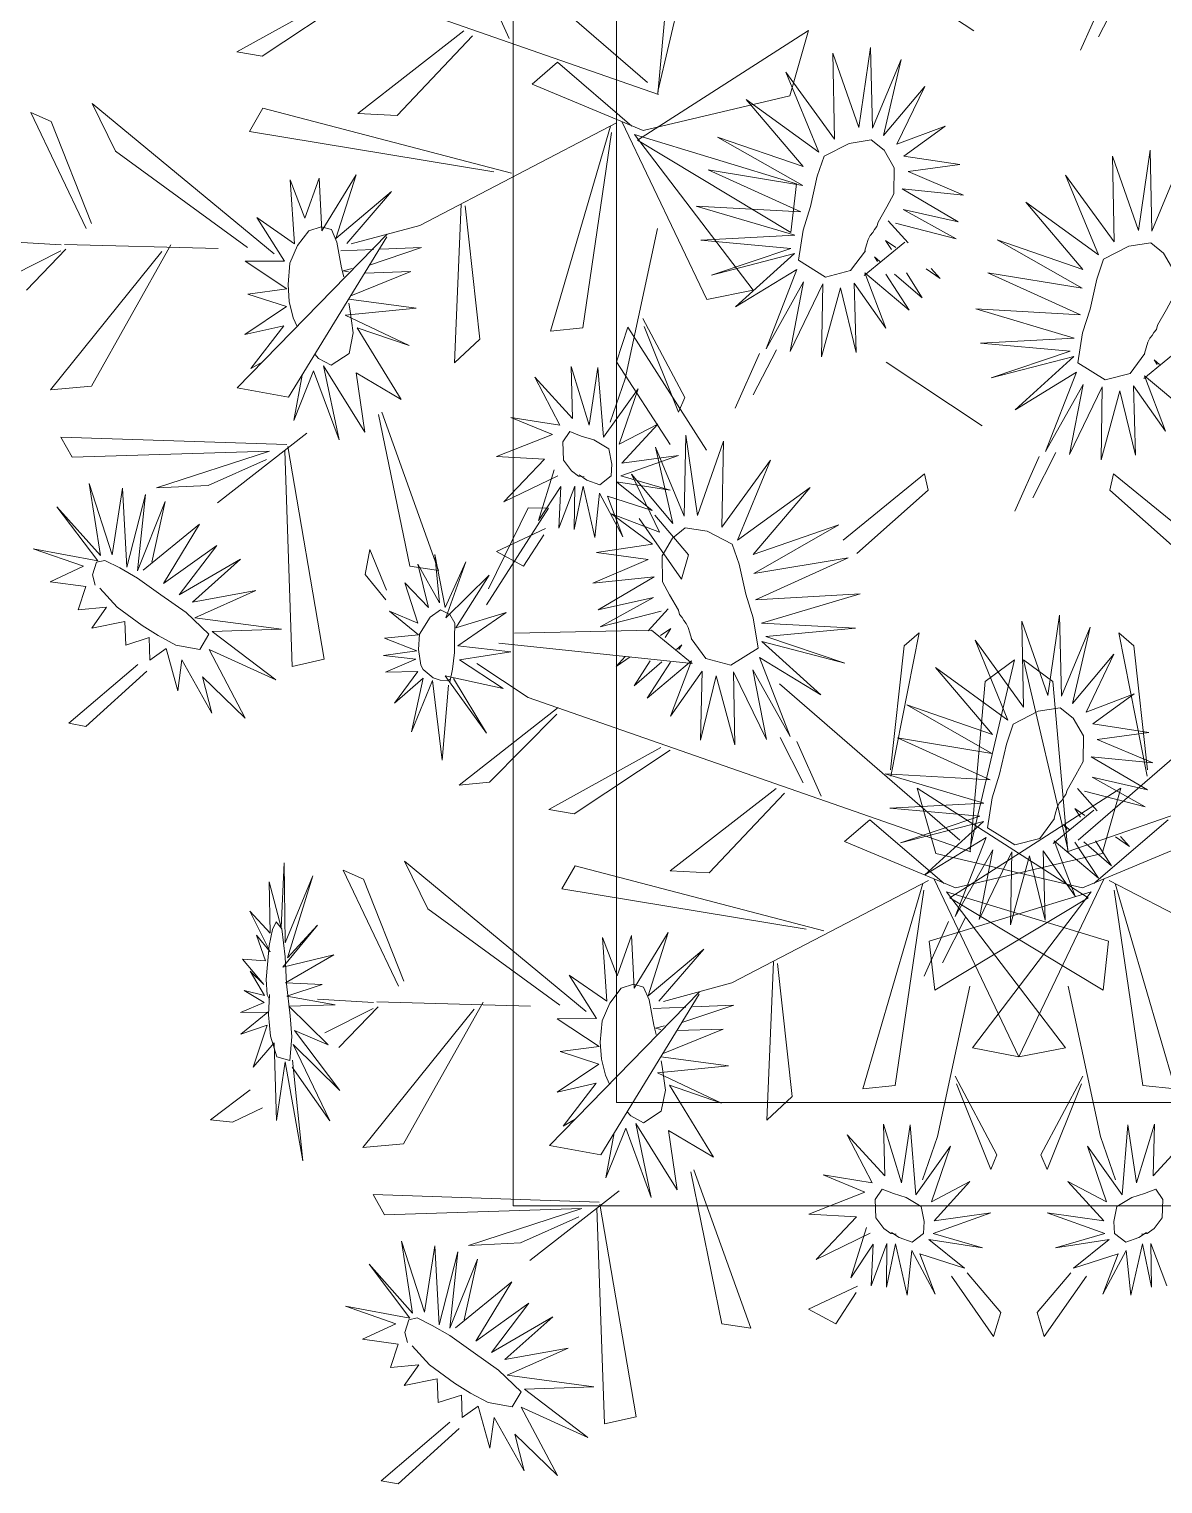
# Model space of a CAD drawing. Header units: inches. Extents: x -422522 to 22891, y -2973 to 414515.
# Drawn here: x 19904.85 to 19935.24, y 4425.48 to 4464.46 of the extents above; entities that cross this region are included whole.
import ezdxf

# ---------------------------------------------------------------- set-up
doc = ezdxf.new("R2010")
doc.units = ezdxf.units.IN
doc.header["$MEASUREMENT"] = 0
doc.layers.add('ARREDAMENTO', color=8, linetype='Continuous', lineweight=13)

msp = doc.modelspace()

# ---------------------------------------------------------------- linework, layer by layer
at = {"layer": 'ARREDAMENTO', "linetype": 'Continuous'}
for p, q in [((19922.89249, 4467.85235), (19921.69828, 4462.78174)), ((19921.7028, 4462.72346), (19922.10709, 4467.27549)), ((19916.59212, 4467.21117), (19921.4246, 4463.02432)), ((19909.85562, 4466.84102), (19921.71867, 4462.70711)), ((19930.1718, 4464.41242), (19927.60251, 4466.11859)), ((19913.41835, 4465.50496), (19910.41559, 4463.84722)), ((19911.09467, 4463.72993), (19913.66396, 4465.4361)), ((19917.71396, 4464.20232), (19917.06161, 4465.66451)), ((19933.02676, 4463.89237), (19933.67911, 4465.35456)), ((19933.51306, 4464.24746), (19934.13149, 4465.46016)), ((19916.50374, 4464.4075), (19913.66024, 4462.19916)), ((19914.71296, 4462.14602), (19916.73223, 4464.27864)), ((19921.15851, 4461.47919), (19925.73667, 4464.42013)), ((19925.73667, 4464.42013), (19925.23891, 4462.66943)), ((19910.41559, 4463.84722), (19911.09467, 4463.72993)), ((19926.38961, 4463.8116), (19927.08691, 4461.81669)), ((19926.43677, 4461.50947), (19926.38961, 4463.8116)), ((19927.08691, 4461.81669), (19927.39935, 4463.9678)), ((19927.39935, 4463.9678), (19927.44974, 4461.80032)), ((19918.33276, 4462.98385), (19919.01551, 4463.57036)), ((19919.01551, 4463.57036), (19921.00515, 4461.86019)), ((19927.44974, 4461.80032), (19928.2192, 4463.6462)), ((19928.2192, 4463.6462), (19927.74744, 4461.60132)), ((19921.31283, 4461.74332), (19918.33276, 4462.98385)), ((19925.13371, 4463.29925), (19926.43677, 4461.50947)), ((19926.01651, 4461.16095), (19925.13371, 4463.29925)), ((19925.23891, 4462.66943), (19921.31283, 4461.74332)), ((19924.07236, 4462.5724), (19926.01651, 4461.16095)), ((19925.60031, 4460.77103), (19924.07236, 4462.5724)), ((19927.74744, 4461.60132), (19928.85482, 4462.9226)), ((19928.85482, 4462.9226), (19928.10846, 4461.37394)), ((19904.89783, 4462.22308), (19905.44842, 4461.9785)), ((19906.38432, 4459.11351), (19904.89783, 4462.22308)), ((19906.54153, 4462.45894), (19911.41726, 4458.43199)), ((19907.16696, 4461.18158), (19906.54153, 4462.45894)), ((19910.76292, 4461.71644), (19911.11541, 4462.33605)), ((19911.11541, 4462.33605), (19917.78254, 4460.59584)), ((19913.66024, 4462.19916), (19914.71296, 4462.14602)), ((19905.44842, 4461.9785), (19906.52683, 4459.24773)), ((19915.32043, 4459.19696), (19920.59077, 4461.94528)), ((19920.43735, 4461.85716), (19918.82469, 4456.36123)), ((19920.74092, 4461.98039), (19923.01138, 4457.21376)), ((19928.10846, 4461.37394), (19929.39871, 4461.8602)), ((19929.39871, 4461.8602), (19928.29487, 4461.05458)), ((19917.30615, 4460.6351), (19910.76292, 4461.71644)), ((19919.69152, 4456.45195), (19920.45821, 4461.68287)), ((19921.07349, 4461.63685), (19925.41432, 4460.31417)), ((19924.25959, 4457.45709), (19921.07349, 4461.63685)), ((19925.26812, 4459.00703), (19921.15851, 4461.47919)), ((19923.30242, 4461.56502), (19925.60031, 4460.77103)), ((19925.58312, 4460.2682), (19923.30242, 4461.56502)), ((19910.70864, 4458.60253), (19907.16696, 4461.18158)), ((19928.29487, 4461.05458), (19929.79194, 4460.82698)), ((19933.88088, 4461.05485), (19934.57817, 4459.05995)), ((19933.92803, 4458.75273), (19933.88088, 4461.05485)), ((19934.57817, 4459.05995), (19934.89062, 4461.21106)), ((19934.89062, 4461.21106), (19934.941, 4459.04357)), ((19925.53516, 4459.5565), (19923.05181, 4460.68144)), ((19923.05181, 4460.68144), (19925.58312, 4460.2682)), ((19929.79194, 4460.82698), (19928.40842, 4460.64118)), ((19928.40842, 4460.64118), (19929.89599, 4460.00985)), ((19934.941, 4459.04357), (19935.71046, 4460.88945)), ((19911.84895, 4460.4146), (19912.2405, 4459.39182)), ((19911.96522, 4458.70738), (19911.84895, 4460.4146)), ((19912.2405, 4459.39182), (19912.63075, 4460.46662)), ((19912.63075, 4460.46662), (19912.69726, 4459.05452)), ((19912.69726, 4459.05452), (19913.61461, 4460.55157)), ((19913.61461, 4460.55157), (19913.07379, 4458.84968)), ((19925.41432, 4460.31417), (19925.26812, 4459.00703)), ((19932.62498, 4460.54251), (19933.92803, 4458.75273)), ((19933.50778, 4458.40421), (19932.62498, 4460.54251)), ((19913.07379, 4458.84968), (19914.56465, 4460.10087)), ((19914.56465, 4460.10087), (19913.36472, 4458.70759)), ((19928.24833, 4460.17283), (19929.75306, 4459.29386)), ((19929.89599, 4460.00985), (19928.24833, 4460.17283)), ((19916.43427, 4459.76417), (19916.25404, 4455.5168)), ((19916.93317, 4456.14998), (19916.53972, 4459.71956)), ((19922.72928, 4459.71557), (19925.53516, 4459.5565)), ((19925.37057, 4458.93603), (19922.72928, 4459.71557)), ((19928.27141, 4459.62567), (19929.69562, 4458.83513)), ((19929.75306, 4459.29386), (19928.27141, 4459.62567)), ((19931.56363, 4459.81566), (19933.50778, 4458.40421)), ((19933.09157, 4458.01428), (19931.56363, 4459.81566)), ((19910.95802, 4459.40936), (19911.96522, 4458.70738)), ((19911.69467, 4458.23999), (19910.95802, 4459.40936)), ((19912.04444, 4458.65715), (19912.35281, 4459.05381)), ((19912.35281, 4459.05381), (19912.68353, 4459.16185)), ((19912.68353, 4459.16185), (19912.95312, 4459.08739)), ((19912.95312, 4459.08739), (19913.09784, 4458.74758)), ((19915.32043, 4459.19696), (19913.48718, 4458.70294)), ((19920.82429, 4455.08566), (19921.69178, 4459.11072)), ((19928.40963, 4458.72927), (19927.87642, 4459.32213)), ((19929.69562, 4458.83513), (19928.06781, 4459.25454)), ((19905.71199, 4458.67443), (19904.21223, 4458.76327)), ((19905.80566, 4458.68754), (19909.92127, 4458.57875)), ((19906.52301, 4454.88508), (19908.6536, 4458.67978)), ((19910.43066, 4454.84064), (19914.4524, 4458.95904)), ((19914.44311, 4458.89223), (19911.80676, 4454.59357)), ((19913.09784, 4458.74758), (19913.22623, 4458.06405)), ((19922.85465, 4458.79701), (19925.37057, 4458.93603)), ((19925.26285, 4458.58088), (19922.85465, 4458.79701)), ((19928.31985, 4458.74833), (19927.23097, 4457.85364)), ((19927.95952, 4458.55413), (19927.80634, 4458.79401)), ((19928.07776, 4458.6046), (19927.80634, 4458.79401)), ((19930.79369, 4458.80828), (19933.09157, 4458.01428)), ((19933.07438, 4457.51146), (19930.79369, 4458.80828)), ((19905.70247, 4458.51537), (19904.41308, 4457.86417)), ((19904.78632, 4457.4651), (19905.83729, 4458.56099)), ((19908.41292, 4458.49698), (19905.43088, 4454.78866)), ((19911.84445, 4458.18225), (19912.04444, 4458.65715)), ((19914.08058, 4458.5496), (19913.20755, 4458.51341)), ((19913.97805, 4458.13399), (19915.36985, 4458.60308)), ((19914.27123, 4458.55753), (19915.36985, 4458.60308)), ((19923.13933, 4457.86618), (19925.26285, 4458.58088)), ((19925.36154, 4458.44426), (19923.13933, 4457.86618)), ((19923.78672, 4457.01263), (19925.36154, 4458.44426)), ((19927.59166, 4458.22872), (19927.51003, 4458.35381)), ((19927.65332, 4458.23083), (19927.51003, 4458.35381)), ((19910.63992, 4458.23616), (19911.69467, 4458.23999)), ((19911.75782, 4457.4951), (19910.63992, 4458.23616)), ((19911.7919, 4457.61042), (19911.84445, 4458.18225)), ((19913.28726, 4457.81905), (19913.22623, 4458.06405)), ((19913.51441, 4458.04366), (19913.27122, 4457.98117)), ((19913.27122, 4457.98117), (19913.4106, 4457.95343)), ((19913.47327, 4457.31089), (19915.08052, 4457.96094)), ((19913.84599, 4457.91869), (19915.08052, 4457.96094)), ((19925.43031, 4458.01672), (19923.78672, 4457.01263)), ((19924.60292, 4455.8939), (19925.43031, 4458.01672)), ((19927.25082, 4457.92243), (19927.81324, 4456.44231)), ((19928.44074, 4456.92718), (19927.25082, 4457.92243)), ((19927.81216, 4457.8907), (19928.44074, 4456.92718)), ((19928.04506, 4457.89465), (19928.78683, 4457.25799)), ((19928.36186, 4457.92375), (19928.78683, 4457.25799)), ((19928.89621, 4458.0332), (19929.27086, 4457.77157)), ((19929.02979, 4458.03969), (19929.27086, 4457.77157)), ((19933.02643, 4456.79975), (19930.54307, 4457.9247)), ((19930.54307, 4457.9247), (19933.07438, 4457.51146)), ((19910.7188, 4457.35813), (19911.75782, 4457.4951)), ((19911.82204, 4457.15336), (19911.7919, 4457.61042)), ((19925.60857, 4457.68629), (19924.60292, 4455.8939)), ((19925.2449, 4455.81478), (19925.60857, 4457.68629)), ((19926.12118, 4457.62894), (19925.2449, 4455.81478)), ((19926.08598, 4455.67332), (19926.12118, 4457.62894)), ((19926.59353, 4457.52197), (19926.08598, 4455.67332)), ((19927.01295, 4455.79493), (19926.59353, 4457.52197)), ((19926.96041, 4457.65183), (19927.01295, 4455.79493)), ((19927.81324, 4456.44231), (19926.96041, 4457.65183)), ((19911.75144, 4457.02219), (19910.7188, 4457.35813)), ((19911.93067, 4456.72405), (19911.82204, 4457.15336)), ((19913.41756, 4457.22007), (19915.22664, 4456.97973)), ((19913.42388, 4457.11265), (19913.44659, 4456.95863)), ((19923.01138, 4457.21376), (19924.25959, 4457.45709)), ((19910.63614, 4456.27259), (19911.75144, 4457.02219)), ((19912.03875, 4456.48737), (19911.93067, 4456.72405)), ((19915.22664, 4456.97973), (19913.32516, 4456.78884)), ((19913.32516, 4456.78884), (19915.04069, 4455.97716)), ((19913.44659, 4456.95863), (19913.53916, 4456.32011)), ((19930.22054, 4456.95882), (19933.02643, 4456.79975)), ((19932.86183, 4456.17928), (19930.22054, 4456.95882)), ((19911.68351, 4456.50982), (19910.63614, 4456.27259)), ((19910.79291, 4455.36161), (19911.68351, 4456.50982)), ((19913.64719, 4456.45419), (19914.82456, 4454.53015)), ((19915.04069, 4455.97716), (19913.64719, 4456.45419)), ((19918.82469, 4456.36123), (19919.69152, 4456.45195)), ((19920.89787, 4456.46591), (19920.59106, 4455.53913)), ((19923.00999, 4453.17623), (19920.89787, 4456.46591)), ((19921.30349, 4456.70015), (19922.42129, 4454.58804)), ((19922.25526, 4454.19404), (19921.33428, 4456.49139)), ((19913.53916, 4456.32011), (19913.42644, 4455.76088)), ((19916.25404, 4455.5168), (19916.93317, 4456.14998)), ((19930.34592, 4456.04027), (19932.86183, 4456.17928)), ((19932.75412, 4455.82414), (19930.34592, 4456.04027)), ((19935.81112, 4455.99158), (19934.72223, 4455.0969)), ((19911.11727, 4455.54376), (19910.79291, 4455.36161)), ((19912.51259, 4455.74443), (19912.6128, 4455.63275)), ((19912.94988, 4455.45086), (19912.6128, 4455.63275)), ((19913.42644, 4455.76088), (19912.94988, 4455.45086)), ((19923.77284, 4454.29895), (19924.42519, 4455.76114)), ((19924.25914, 4454.65405), (19924.87757, 4455.86674)), ((19930.63059, 4455.10944), (19932.75412, 4455.82414)), ((19932.8528, 4455.68752), (19930.63059, 4455.10944)), ((19931.27799, 4454.25588), (19932.8528, 4455.68752)), ((19935.08293, 4455.47198), (19935.00129, 4455.59707)), ((19935.14459, 4455.47409), (19935.00129, 4455.59707)), ((19912.47703, 4455.30151), (19911.94491, 4453.97302)), ((19912.16653, 4455.1802), (19911.94491, 4453.97302)), ((19913.15879, 4453.45181), (19912.47703, 4455.30151)), ((19912.7469, 4455.4308), (19913.15879, 4453.45181)), ((19913.84802, 4453.65695), (19912.7469, 4455.4308)), ((19913.61704, 4455.24695), (19913.84802, 4453.65695)), ((19914.82456, 4454.53015), (19913.61704, 4455.24695)), ((19919.37887, 4455.41333), (19919.41359, 4454.02639)), ((19919.86468, 4453.84439), (19919.37887, 4455.41333)), ((19920.09413, 4455.3926), (19919.86468, 4453.84439)), ((19920.24647, 4453.52228), (19920.09413, 4455.3926)), ((19920.59106, 4455.53913), (19922.0301, 4453.32298)), ((19930.39213, 4453.82656), (19927.82284, 4455.53273)), ((19932.92158, 4455.25997), (19931.27799, 4454.25588)), ((19932.09418, 4453.13715), (19932.92158, 4455.25997)), ((19934.74208, 4455.16569), (19935.3045, 4453.68556)), ((19935.932, 4454.17044), (19934.74208, 4455.16569)), ((19905.43088, 4454.78866), (19906.52301, 4454.88508)), ((19911.80676, 4454.59357), (19910.43066, 4454.84064)), ((19918.40341, 4455.12651), (19919.07838, 4453.8421)), ((19919.41359, 4454.02639), (19918.40341, 4455.12651)), ((19921.17266, 4454.81956), (19920.24647, 4453.52228)), ((19920.82429, 4455.08566), (19920.4266, 4453.92322)), ((19920.66903, 4453.33222), (19921.17266, 4454.81956)), ((19933.09984, 4454.92954), (19932.09418, 4453.13715)), ((19932.73617, 4453.05803), (19933.09984, 4454.92954)), ((19933.61245, 4454.87219), (19932.73617, 4453.05803)), ((19933.57724, 4452.91657), (19933.61245, 4454.87219)), ((19934.0848, 4454.76522), (19933.57724, 4452.91657)), ((19934.50422, 4453.03819), (19934.0848, 4454.76522)), ((19934.45167, 4454.89508), (19934.50422, 4453.03819)), ((19935.3045, 4453.68556), (19934.45167, 4454.89508)), ((19922.42129, 4454.58804), (19922.25526, 4454.19404)), ((19914.22035, 4454.13361), (19915.05306, 4450.06454)), ((19915.82668, 4449.94865), (19914.30318, 4454.19282)), ((19917.76593, 4454.051), (19918.87932, 4453.59213)), ((19919.07838, 4453.8421), (19917.76593, 4454.051)), ((19909.90373, 4451.76418), (19912.29351, 4453.62648)), ((19921.69745, 4453.87518), (19920.66903, 4453.33222)), ((19920.7378, 4452.82162), (19921.69745, 4453.87518)), ((19911.76324, 4453.32738), (19905.70362, 4453.52572)), ((19905.70362, 4453.52572), (19906.00762, 4452.98643)), ((19911.78227, 4453.27027), (19912.75601, 4447.57035)), ((19918.87932, 4453.59213), (19917.38134, 4453.00096)), ((19921.6351, 4453.25133), (19922.10686, 4451.20645)), ((19922.40456, 4451.40545), (19921.6351, 4453.25133)), ((19922.45494, 4453.57293), (19922.40456, 4451.40545)), ((19922.76739, 4451.42182), (19922.45494, 4453.57293)), ((19923.46469, 4453.41672), (19922.76739, 4451.42182)), ((19923.41753, 4451.1146), (19923.46469, 4453.41672)), ((19906.00762, 4452.98643), (19911.29632, 4453.15042)), ((19911.29632, 4453.15042), (19908.26333, 4452.16467)), ((19909.65632, 4452.23164), (19911.21897, 4452.92751)), ((19911.90409, 4447.3811), (19911.70351, 4453.15854)), ((19917.38134, 4453.00096), (19918.66117, 4452.93019)), ((19918.66117, 4452.93019), (19917.57717, 4451.79072)), ((19920.71287, 4452.48542), (19922.25792, 4453.0333)), ((19922.25792, 4453.0333), (19920.7378, 4452.82162)), ((19924.72058, 4452.90438), (19923.41753, 4451.1146)), ((19923.83778, 4450.76608), (19924.72058, 4452.90438)), ((19931.26411, 4451.54221), (19931.91645, 4453.00439)), ((19931.7504, 4451.8973), (19932.36884, 4453.11)), ((19917.57717, 4451.79072), (19919.02311, 4452.48923)), ((19918.92363, 4452.64564), (19918.50414, 4451.29383)), ((19922.03166, 4452.10107), (19920.71287, 4452.48542)), ((19920.99948, 4452.52773), (19921.74584, 4450.97907)), ((19922.10686, 4451.20645), (19920.99948, 4452.52773)), ((19928.84887, 4452.5386), (19926.67084, 4450.76301)), ((19928.94792, 4452.10649), (19928.84887, 4452.5386)), ((19933.80946, 4452.10649), (19933.90851, 4452.5386)), ((19933.90851, 4452.5386), (19936.08653, 4450.76301)), ((19906.4618, 4452.2822), (19907.08369, 4450.37145)), ((19906.76232, 4450.35083), (19906.4618, 4452.2822)), ((19907.08369, 4450.37145), (19907.35471, 4452.1521)), ((19907.35471, 4452.1521), (19907.47029, 4450.03733)), ((19908.26333, 4452.16467), (19909.65632, 4452.23164)), ((19918.50414, 4451.29383), (19919.10405, 4452.19645)), ((19919.05198, 4451.08421), (19919.47418, 4452.21339)), ((19919.10405, 4452.19645), (19919.05198, 4451.08421)), ((19919.47418, 4452.21339), (19919.46278, 4451.04571)), ((19919.46278, 4451.04571), (19919.70038, 4452.20759)), ((19919.70038, 4452.20759), (19920.01111, 4450.83028)), ((19920.59435, 4452.32376), (19922.03166, 4452.10107)), ((19921.54978, 4451.55357), (19920.59435, 4452.32376)), ((19925.78193, 4452.17753), (19923.83778, 4450.76608)), ((19924.25399, 4450.37615), (19925.78193, 4452.17753)), ((19927.03367, 4450.40419), (19928.94792, 4452.10649)), ((19935.72371, 4450.40419), (19933.80946, 4452.10649)), ((19905.59497, 4451.66015), (19906.76232, 4450.35083)), ((19906.69247, 4450.21105), (19905.59497, 4451.66015)), ((19907.47029, 4450.03733), (19907.97568, 4451.98791)), ((19907.97568, 4451.98791), (19907.75754, 4449.94263)), ((19907.75754, 4449.94263), (19908.50201, 4451.79469)), ((19908.50201, 4451.79469), (19908.14345, 4450.17194)), ((19920.01111, 4450.83028), (19920.13692, 4452.02446)), ((19920.13692, 4452.02446), (19920.76662, 4450.85373)), ((19920.35457, 4451.94166), (19921.54978, 4451.55357)), ((19920.76662, 4450.85373), (19920.35457, 4451.94166)), ((19918.769, 4451.61592), (19917.11258, 4449.03064)), ((19917.16689, 4449.45703), (19918.22924, 4451.6268)), ((19918.22924, 4451.6268), (19918.769, 4451.61592)), ((19920.45559, 4451.46532), (19921.55942, 4450.65971)), ((19921.74584, 4450.97907), (19920.45559, 4451.46532)), ((19921.20236, 4451.33902), (19922.33284, 4449.72048)), ((19922.52288, 4450.36842), (19921.62486, 4451.43043)), ((19907.91237, 4449.95895), (19909.42094, 4451.18987)), ((19909.42094, 4451.18987), (19908.45677, 4449.60244)), ((19918.68873, 4451.07366), (19917.37489, 4450.45577)), ((19918.10417, 4450.0667), (19918.65072, 4450.90658)), ((19926.55187, 4451.17015), (19924.25399, 4450.37615)), ((19924.27118, 4449.87333), (19926.55187, 4451.17015)), ((19904.9666, 4450.53228), (19906.69247, 4450.21105)), ((19906.31087, 4450.06446), (19904.9666, 4450.53228)), ((19908.45677, 4449.60244), (19909.87972, 4450.61867)), ((19909.87972, 4450.61867), (19908.87879, 4449.29713)), ((19913.86024, 4449.83961), (19913.98283, 4450.51167)), ((19913.98283, 4450.51167), (19914.43116, 4449.42656)), ((19921.55942, 4450.65971), (19920.06235, 4450.43211)), ((19906.555, 4449.83204), (19906.65767, 4450.17366)), ((19906.65767, 4450.17366), (19906.88541, 4450.2217)), ((19906.88541, 4450.2217), (19907.28868, 4450.01893)), ((19908.87879, 4449.29713), (19910.51644, 4450.25202)), ((19910.51644, 4450.25202), (19909.23295, 4449.10357)), ((19915.26863, 4450.12126), (19915.84942, 4449.0871)), ((19915.55814, 4448.95619), (19915.26863, 4450.12126)), ((19915.72238, 4450.37752), (19916.00462, 4448.96046)), ((19915.84942, 4449.0871), (19915.72238, 4450.37752)), ((19916.00462, 4448.96046), (19916.55546, 4450.1864)), ((19916.55546, 4450.1864), (19916.02097, 4448.68005)), ((19917.37489, 4450.45577), (19918.10417, 4450.0667)), ((19921.44588, 4450.24631), (19919.95831, 4449.61498)), ((19920.06235, 4450.43211), (19921.44588, 4450.24631)), ((19922.33284, 4449.72048), (19922.52288, 4450.36842)), ((19926.80249, 4450.28657), (19924.27118, 4449.87333)), ((19924.31913, 4449.16163), (19926.80249, 4450.28657)), ((19905.41729, 4449.64841), (19906.31087, 4450.06446)), ((19906.62454, 4449.55999), (19906.555, 4449.83204)), ((19907.28868, 4450.01893), (19907.7565, 4449.74749)), ((19907.7565, 4449.74749), (19908.38317, 4449.30207)), ((19914.41481, 4449.16732), (19913.86024, 4449.83961)), ((19915.05306, 4450.06454), (19915.82668, 4449.94865)), ((19916.02097, 4448.68005), (19917.18078, 4449.82745)), ((19917.18078, 4449.82745), (19916.28949, 4448.41045)), ((19919.95831, 4449.61498), (19921.60597, 4449.77796)), ((19921.60597, 4449.77796), (19920.10124, 4448.89899)), ((19906.37471, 4449.519), (19905.41729, 4449.64841)), ((19906.17001, 4448.89633), (19906.37471, 4449.519)), ((19907.21405, 4448.96861), (19906.74962, 4449.47441)), ((19909.23295, 4449.10357), (19910.93139, 4449.41305)), ((19910.93139, 4449.41305), (19909.29777, 4448.68385)), ((19914.92014, 4449.61749), (19915.55814, 4448.95619)), ((19915.27289, 4448.53963), (19914.92014, 4449.61749)), ((19927.12502, 4449.3207), (19924.31913, 4449.16163)), ((19924.48373, 4448.54115), (19927.12502, 4449.3207)), ((19906.92882, 4448.96818), (19906.17001, 4448.89633)), ((19906.53616, 4448.40893), (19906.92882, 4448.96818)), ((19907.88754, 4448.47476), (19907.21405, 4448.96861)), ((19908.38317, 4449.30207), (19909.06065, 4448.82583)), ((19920.10124, 4448.89899), (19921.58288, 4449.2308)), ((19921.58288, 4449.2308), (19920.15868, 4448.44026)), ((19921.44466, 4448.3344), (19921.97788, 4448.92726)), ((19907.42137, 4448.58599), (19906.53616, 4448.40893)), ((19907.44909, 4447.95103), (19907.42137, 4448.58599)), ((19909.06065, 4448.82583), (19909.67131, 4448.2404)), ((19909.29777, 4448.68385), (19911.62025, 4448.37429)), ((19914.51044, 4448.86193), (19915.27289, 4448.53963)), ((19915.28625, 4448.22863), (19914.51044, 4448.86193)), ((19915.31768, 4448.23978), (19915.60497, 4448.6998)), ((19915.60497, 4448.6998), (19915.87516, 4448.89412)), ((19915.87516, 4448.89412), (19916.12698, 4448.77058)), ((19916.12698, 4448.77058), (19916.26305, 4448.54277)), ((19916.26305, 4448.54277), (19916.25132, 4448.13884)), ((19916.28949, 4448.41045), (19917.63554, 4448.8226)), ((19917.63554, 4448.8226), (19916.34299, 4447.9292)), ((19920.15868, 4448.44026), (19921.78649, 4448.85967)), ((19926.99964, 4448.40214), (19924.48373, 4448.54115)), ((19931.45723, 4448.59441), (19932.15453, 4446.5995)), ((19931.50439, 4446.29228), (19931.45723, 4448.59441)), ((19932.15453, 4446.5995), (19932.46697, 4448.75061)), ((19932.46697, 4448.75061), (19932.51736, 4446.58313)), ((19908.07414, 4448.15119), (19907.44909, 4447.95103)), ((19908.31226, 4448.20438), (19907.88754, 4448.47476)), ((19908.08853, 4447.54991), (19908.07414, 4448.15119)), ((19908.78941, 4447.951), (19908.31226, 4448.20438)), ((19909.67131, 4448.2404), (19909.42815, 4447.8359)), ((19911.62025, 4448.37429), (19909.76258, 4448.31257)), ((19909.76258, 4448.31257), (19911.46166, 4447.01841)), ((19914.37294, 4448.13608), (19915.28625, 4448.22863)), ((19915.28989, 4447.83448), (19915.31768, 4448.23978)), ((19916.25132, 4448.13884), (19916.25433, 4447.75332)), ((19917.86308, 4448.27387), (19921.53444, 4448.35346)), ((19921.53444, 4448.35346), (19922.62333, 4447.45877)), ((19921.77654, 4448.20972), (19922.04796, 4448.39914)), ((19921.89478, 4448.15925), (19922.04796, 4448.39914)), ((19924.59144, 4448.18601), (19926.99964, 4448.40214)), ((19926.71497, 4447.47131), (19924.59144, 4448.18601)), ((19928.70615, 4448.27656), (19927.94089, 4444.4353)), ((19928.30346, 4447.92872), (19928.70615, 4448.27656)), ((19932.51736, 4446.58313), (19933.28682, 4448.42901)), ((19933.28682, 4448.42901), (19932.81506, 4446.38414)), ((19934.05123, 4448.27656), (19934.81648, 4444.4353)), ((19934.45392, 4447.92872), (19934.05123, 4448.27656)), ((19908.52223, 4447.8566), (19908.08853, 4447.54991)), ((19908.83585, 4446.72805), (19908.52223, 4447.8566)), ((19909.42815, 4447.8359), (19908.78941, 4447.951)), ((19909.67595, 4447.83343), (19910.64198, 4445.997)), ((19911.46166, 4447.01841), (19909.67595, 4447.83343)), ((19914.34952, 4447.67487), (19915.24441, 4447.79635)), ((19915.24441, 4447.79635), (19914.37294, 4448.13608)), ((19915.34974, 4447.4101), (19915.28989, 4447.83448)), ((19916.25433, 4447.75332), (19916.20284, 4447.30723)), ((19916.34299, 4447.9292), (19917.76556, 4447.77086)), ((19917.76556, 4447.77086), (19916.38777, 4447.55994)), ((19922.62333, 4447.45877), (19917.44008, 4448.00068)), ((19922.20097, 4447.83596), (19922.34427, 4447.95894)), ((19922.26263, 4447.83385), (19922.34427, 4447.95894)), ((19924.49276, 4448.04939), (19926.71497, 4447.47131)), ((19926.06757, 4446.61776), (19924.49276, 4448.04939)), ((19927.93504, 4444.6049), (19928.30346, 4447.92872)), ((19930.20133, 4448.08206), (19931.50439, 4446.29228)), ((19931.08413, 4445.94376), (19930.20133, 4448.08206)), ((19934.82234, 4444.6049), (19934.45392, 4447.92872)), ((19907.76406, 4447.42937), (19905.91992, 4445.85566)), ((19908.94393, 4447.55558), (19908.83585, 4446.72805)), ((19909.75449, 4446.12752), (19908.94393, 4447.55558)), ((19912.75601, 4447.57035), (19911.90409, 4447.3811)), ((19915.21865, 4447.57329), (19914.34952, 4447.67487)), ((19914.40568, 4447.2285), (19915.21865, 4447.57329)), ((19915.41228, 4447.29796), (19915.34974, 4447.4101)), ((19916.38777, 4447.55994), (19917.55682, 4446.78386)), ((19918.22311, 4446.54278), (19916.84833, 4447.46219)), ((19920.82451, 4447.64482), (19920.58343, 4447.3767)), ((19920.95809, 4447.63833), (19920.58343, 4447.3767)), ((19921.49243, 4447.52888), (19921.06746, 4446.86312)), ((19921.80923, 4447.49978), (19921.06746, 4446.86312)), ((19921.41356, 4446.53231), (19922.60348, 4447.52756)), ((19922.04214, 4447.49583), (19921.41356, 4446.53231)), ((19922.60348, 4447.52756), (19922.04106, 4446.04744)), ((19924.42398, 4447.62184), (19926.06757, 4446.61776)), ((19925.25138, 4445.49903), (19924.42398, 4447.62184)), ((19931.25999, 4447.55411), (19930.06578, 4442.4835)), ((19930.47458, 4446.97725), (19931.25999, 4447.55411)), ((19931.49739, 4447.55411), (19932.6916, 4442.4835)), ((19932.28279, 4446.97725), (19931.49739, 4447.55411)), ((19932.81506, 4446.38414), (19933.92244, 4447.70541)), ((19933.92244, 4447.70541), (19933.17608, 4446.15676)), ((19906.37775, 4445.77391), (19908.01063, 4447.25497)), ((19909.50101, 4447.10468), (19909.75449, 4446.12752)), ((19910.64198, 4445.997), (19909.50101, 4447.10468)), ((19915.27116, 4447.24362), (19914.40568, 4447.2285)), ((19914.64243, 4446.3974), (19915.27116, 4447.24362)), ((19915.40892, 4447.06365), (19914.64243, 4446.3974)), ((19915.10017, 4445.63115), (19915.40892, 4447.06365)), ((19915.66673, 4447.00126), (19915.10017, 4445.63115)), ((19915.68245, 4447.0762), (19915.41228, 4447.29796)), ((19915.91811, 4444.87114), (19915.66673, 4447.00126)), ((19915.87075, 4447.00842), (19915.68245, 4447.0762)), ((19916.06003, 4446.99709), (19915.87075, 4447.00842)), ((19916.00148, 4447.12692), (19917.11133, 4445.58779)), ((19917.55682, 4446.78386), (19916.00148, 4447.12692)), ((19916.15301, 4447.04769), (19916.06003, 4446.99709)), ((19916.20284, 4447.30723), (19916.12792, 4446.95473)), ((19917.11133, 4445.58779), (19916.22255, 4447.05309)), ((19922.04106, 4446.04744), (19922.89389, 4447.25696)), ((19922.89389, 4447.25696), (19922.84134, 4445.40006)), ((19922.84134, 4445.40006), (19923.26077, 4447.1271)), ((19923.26077, 4447.1271), (19923.76832, 4445.27845)), ((19923.73311, 4447.23407), (19924.60939, 4445.41991)), ((19923.76832, 4445.27845), (19923.73311, 4447.23407)), ((19924.24573, 4447.29142), (19925.25138, 4445.49903)), ((19924.60939, 4445.41991), (19924.24573, 4447.29142)), ((19929.13998, 4447.35521), (19931.08413, 4445.94376)), ((19930.66793, 4445.55384), (19929.13998, 4447.35521)), ((19930.0703, 4442.42522), (19930.47458, 4446.97725)), ((19932.68708, 4442.42522), (19932.28279, 4446.97725)), ((19916.09646, 4446.87422), (19915.91811, 4444.87114)), ((19924.95962, 4446.91293), (19929.7921, 4442.72608)), ((19937.79776, 4446.91293), (19932.96528, 4442.72608)), ((19933.17608, 4446.15676), (19934.46633, 4446.64301)), ((19934.46633, 4446.64301), (19933.36249, 4445.83739)), ((19919.02976, 4446.28287), (19916.38078, 4444.19524)), ((19918.22311, 4446.54278), (19930.08617, 4442.40886)), ((19928.37004, 4446.34783), (19930.66793, 4445.55384)), ((19930.65074, 4445.05101), (19928.37004, 4446.34783)), ((19944.53426, 4446.54278), (19932.67121, 4442.40886)), ((19905.91992, 4445.85566), (19906.37775, 4445.77391)), ((19917.18968, 4444.28146), (19918.9931, 4446.09828)), ((19933.36249, 4445.83739), (19934.85956, 4445.6098)), ((19925.59516, 4444.25917), (19924.97672, 4445.47187)), ((19930.60278, 4444.33931), (19928.11943, 4445.46425)), ((19928.11943, 4445.46425), (19930.65074, 4445.05101)), ((19934.85956, 4445.6098), (19933.47604, 4445.42399)), ((19933.47604, 4445.42399), (19934.96361, 4444.79266)), ((19921.78585, 4445.20672), (19918.78309, 4443.54898)), ((19919.46216, 4443.43169), (19922.03145, 4445.13786)), ((19926.08145, 4443.90408), (19925.42911, 4445.36627)), ((19933.31595, 4444.95564), (19934.82068, 4444.07667)), ((19934.96361, 4444.79266), (19933.31595, 4444.95564)), ((19916.38078, 4444.19524), (19917.18968, 4444.28146)), ((19927.7969, 4444.49838), (19930.60278, 4444.33931)), ((19930.43819, 4443.71884), (19927.7969, 4444.49838)), ((19933.33903, 4444.40848), (19934.76324, 4443.61794)), ((19934.82068, 4444.07667), (19933.33903, 4444.40848)), ((19924.87124, 4444.10926), (19922.02773, 4441.90092)), ((19923.08046, 4441.84778), (19925.09972, 4443.9804)), ((19928.65321, 4444.12189), (19929.15097, 4442.37119)), ((19933.23138, 4441.18095), (19928.65321, 4444.12189)), ((19929.526, 4441.18095), (19934.10416, 4444.12189)), ((19933.47725, 4443.51208), (19932.94404, 4444.10494)), ((19934.76324, 4443.61794), (19933.13543, 4444.03735)), ((19934.10416, 4444.12189), (19933.60641, 4442.37119)), ((19918.78309, 4443.54898), (19919.46216, 4443.43169)), ((19927.92227, 4443.57983), (19930.43819, 4443.71884)), ((19930.33047, 4443.36369), (19927.92227, 4443.57983)), ((19933.38747, 4443.53114), (19932.29859, 4442.63645)), ((19933.02714, 4443.33694), (19932.87396, 4443.57682)), ((19933.14538, 4443.38741), (19932.87396, 4443.57682)), ((19926.70026, 4442.68561), (19927.383, 4443.27212)), ((19927.383, 4443.27212), (19929.37264, 4441.56195)), ((19928.20695, 4442.649), (19930.33047, 4443.36369)), ((19930.42916, 4443.22708), (19928.20695, 4442.649)), ((19928.85434, 4441.79544), (19930.42916, 4443.22708)), ((19932.65928, 4443.01153), (19932.57765, 4443.13663)), ((19932.72095, 4443.01364), (19932.57765, 4443.13663)), ((19935.37437, 4443.27212), (19933.38473, 4441.56195)), ((19929.68033, 4441.44508), (19926.70026, 4442.68561)), ((19930.49794, 4442.79953), (19928.85434, 4441.79544)), ((19929.67054, 4440.67671), (19930.49794, 4442.79953)), ((19932.31844, 4442.70524), (19932.88086, 4441.22512)), ((19933.50836, 4441.70999), (19932.31844, 4442.70524)), ((19933.07705, 4441.44508), (19936.05712, 4442.68561)), ((19933.42948, 4442.70656), (19933.85445, 4442.0408)), ((19933.96383, 4442.81601), (19934.33849, 4442.55439)), ((19934.09741, 4442.8225), (19934.33849, 4442.55439)), ((19929.15097, 4442.37119), (19933.07705, 4441.44508)), ((19930.67619, 4442.4691), (19929.67054, 4440.67671)), ((19933.60641, 4442.37119), (19929.68033, 4441.44508)), ((19930.31252, 4440.59759), (19930.67619, 4442.4691)), ((19931.1888, 4442.41175), (19930.31252, 4440.59759)), ((19931.1536, 4440.45613), (19931.1888, 4442.41175)), ((19931.66115, 4442.30478), (19931.1536, 4440.45613)), ((19932.08057, 4440.57774), (19931.66115, 4442.30478)), ((19932.02803, 4442.43464), (19932.08057, 4440.57774)), ((19932.88086, 4441.22512), (19932.02803, 4442.43464)), ((19932.87978, 4442.67351), (19933.50836, 4441.70999)), ((19933.11268, 4442.67746), (19933.85445, 4442.0408)), ((19911.60466, 4440.38452), (19911.69067, 4442.12041)), ((19911.69067, 4442.12041), (19911.712, 4439.97244)), ((19913.26533, 4441.92483), (19913.81592, 4441.68026)), ((19914.75182, 4438.81527), (19913.26533, 4441.92483)), ((19914.90903, 4442.1607), (19919.78475, 4438.13375)), ((19915.53445, 4440.88334), (19914.90903, 4442.1607)), ((19919.13041, 4441.4182), (19919.48291, 4442.03781)), ((19919.48291, 4442.03781), (19926.15004, 4440.2976)), ((19922.02773, 4441.90092), (19923.08046, 4441.84778)), ((19911.28366, 4441.60783), (19911.60466, 4440.38452)), ((19911.30968, 4440.23158), (19911.28366, 4441.60783)), ((19911.712, 4439.97244), (19912.45515, 4441.77238)), ((19912.45515, 4441.77238), (19911.78082, 4439.57033)), ((19913.81592, 4441.68026), (19914.89432, 4438.94948)), ((19923.68793, 4438.89872), (19928.95827, 4441.64704)), ((19928.80485, 4441.55892), (19927.19218, 4436.06299)), ((19929.10842, 4441.68215), (19931.37888, 4436.91552)), ((19933.64896, 4441.68215), (19931.3785, 4436.91552)), ((19939.06945, 4438.89872), (19933.79911, 4441.64704)), ((19933.95253, 4441.55892), (19935.56519, 4436.06299)), ((19925.67364, 4440.33686), (19919.13041, 4441.4182)), ((19928.05901, 4436.1537), (19928.82571, 4441.38463)), ((19933.31639, 4441.33861), (19928.97556, 4440.01593)), ((19929.12176, 4438.70879), (19933.23138, 4441.18095)), ((19929.44098, 4441.33861), (19933.78182, 4440.01593)), ((19932.62708, 4437.15885), (19929.44098, 4441.33861)), ((19933.63562, 4438.70879), (19929.526, 4441.18095)), ((19930.13029, 4437.15885), (19933.31639, 4441.33861)), ((19934.69836, 4436.1537), (19933.93167, 4441.38463)), ((19910.76894, 4440.81812), (19911.30968, 4440.23158)), ((19911.31605, 4439.73365), (19910.76894, 4440.81812)), ((19919.07614, 4438.30429), (19915.53445, 4440.88334)), ((19912.57944, 4440.44715), (19911.65477, 4439.32218)), ((19911.78082, 4439.57033), (19912.57944, 4440.44715)), ((19928.84046, 4439.08177), (19929.49281, 4440.54395)), ((19929.32676, 4439.43686), (19929.94519, 4440.64956)), ((19910.94755, 4440.18179), (19911.31605, 4439.73365)), ((19911.18422, 4439.48937), (19910.94755, 4440.18179)), ((19920.21645, 4440.11636), (19920.60799, 4439.09358)), ((19920.33271, 4438.40914), (19920.21645, 4440.11636)), ((19920.60799, 4439.09358), (19920.99825, 4440.16838)), ((19920.99825, 4440.16838), (19921.06476, 4438.75628)), ((19921.06476, 4438.75628), (19921.9821, 4440.25333)), ((19921.9821, 4440.25333), (19921.44129, 4438.55144)), ((19928.97556, 4440.01593), (19929.12176, 4438.70879)), ((19933.78182, 4440.01593), (19933.63562, 4438.70879)), ((19911.65477, 4439.32218), (19913.01783, 4439.6533)), ((19913.01783, 4439.6533), (19911.71996, 4438.89821)), ((19921.44129, 4438.55144), (19922.93215, 4439.80263)), ((19922.93215, 4439.80263), (19921.73221, 4438.40935)), ((19910.57227, 4439.53727), (19911.18422, 4439.48937)), ((19911.1421, 4438.85338), (19910.57227, 4439.53727)), ((19910.78028, 4439.21535), (19911.1421, 4438.85338)), ((19911.15945, 4438.55999), (19910.78028, 4439.21535)), ((19924.80177, 4439.46593), (19924.62154, 4435.21856)), ((19925.30067, 4435.85174), (19924.90721, 4439.42132)), ((19911.71996, 4438.89821), (19912.70847, 4438.85351)), ((19912.70847, 4438.85351), (19911.76373, 4438.5419)), ((19919.32551, 4439.11112), (19920.33271, 4438.40914)), ((19920.06217, 4437.94175), (19919.32551, 4439.11112)), ((19920.72031, 4438.75557), (19921.05103, 4438.86361)), ((19921.05103, 4438.86361), (19921.32062, 4438.78915)), ((19921.32062, 4438.78915), (19921.46534, 4438.44934)), ((19923.68793, 4438.89872), (19921.85468, 4438.4047)), ((19929.19178, 4434.78742), (19930.05928, 4438.81248)), ((19933.56559, 4434.78742), (19932.6981, 4438.81248)), ((19910.61603, 4438.69551), (19911.15945, 4438.55999)), ((19911.15209, 4438.37738), (19910.61603, 4438.69551)), ((19911.76373, 4438.5419), (19913.05755, 4438.30853)), ((19914.07949, 4438.37619), (19912.57973, 4438.46503)), ((19918.79816, 4434.5424), (19922.8199, 4438.6608)), ((19922.8106, 4438.59398), (19920.17426, 4434.29533)), ((19920.41194, 4438.35891), (19920.72031, 4438.75557)), ((19921.46534, 4438.44934), (19921.59373, 4437.76581)), ((19910.51634, 4438.10708), (19911.15209, 4438.37738)), ((19911.24768, 4438.11611), (19910.51634, 4438.10708)), ((19910.52906, 4437.52725), (19911.24768, 4438.11611)), ((19913.05755, 4438.30853), (19911.8169, 4438.27297)), ((19911.8169, 4438.27297), (19912.86557, 4437.24479)), ((19914.06997, 4438.21713), (19912.78057, 4437.56593)), ((19913.15382, 4437.16686), (19914.20479, 4438.26275)), ((19916.78042, 4438.19874), (19913.79837, 4434.49042)), ((19914.17316, 4438.3893), (19918.28876, 4438.28051)), ((19914.8905, 4434.58684), (19917.0211, 4438.38154)), ((19920.21194, 4437.884), (19920.41194, 4438.35891)), ((19922.44808, 4438.25136), (19921.57504, 4438.21517)), ((19922.34555, 4437.83575), (19923.73735, 4438.30484)), ((19922.63873, 4438.25929), (19923.73735, 4438.30484)), ((19911.23702, 4437.76856), (19910.52906, 4437.52725)), ((19910.8614, 4436.64291), (19911.23702, 4437.76856)), ((19911.96398, 4437.62558), (19913.17617, 4436.01632)), ((19912.86557, 4437.24479), (19911.96398, 4437.62558)), ((19919.00742, 4437.93792), (19920.06217, 4437.94175)), ((19920.12532, 4437.19686), (19919.00742, 4437.93792)), ((19920.1594, 4437.31218), (19920.21194, 4437.884)), ((19921.65476, 4437.52081), (19921.59373, 4437.76581)), ((19921.88191, 4437.74542), (19921.63871, 4437.68292)), ((19921.63871, 4437.68292), (19921.77809, 4437.65519)), ((19921.84076, 4437.01265), (19923.44802, 4437.6627)), ((19922.21349, 4437.62045), (19923.44802, 4437.6627)), ((19911.41925, 4437.29297), (19910.8614, 4436.64291)), ((19911.47864, 4435.20853), (19911.41925, 4437.29297)), ((19911.93392, 4437.25051), (19912.91628, 4435.20307)), ((19913.17617, 4436.01632), (19911.93392, 4437.25051)), ((19920.18953, 4436.85512), (19920.1594, 4437.31218)), ((19911.91244, 4436.8328), (19912.1922, 4434.12838)), ((19919.0863, 4437.05989), (19920.12532, 4437.19686)), ((19920.11893, 4436.72395), (19919.0863, 4437.05989)), ((19920.29816, 4436.42581), (19920.18953, 4436.85512)), ((19921.78506, 4436.92183), (19923.59414, 4436.68149)), ((19931.3785, 4436.91552), (19930.13029, 4437.15885)), ((19931.37888, 4436.91552), (19932.62708, 4437.15885)), ((19911.71181, 4436.78256), (19911.47864, 4435.20853)), ((19912.1922, 4434.12838), (19911.71181, 4436.78256)), ((19912.91628, 4435.20307), (19911.90541, 4436.64591)), ((19919.00364, 4435.97435), (19920.11893, 4436.72395)), ((19923.59414, 4436.68149), (19921.69265, 4436.49059)), ((19921.69265, 4436.49059), (19923.40818, 4435.67892)), ((19921.79138, 4436.81441), (19921.81409, 4436.66039)), ((19921.81409, 4436.66039), (19921.90665, 4436.02187)), ((19920.05101, 4436.21158), (19919.00364, 4435.97435)), ((19919.1604, 4435.06337), (19920.05101, 4436.21158)), ((19920.40625, 4436.18913), (19920.29816, 4436.42581)), ((19922.01469, 4436.15595), (19923.19206, 4434.23191)), ((19923.40818, 4435.67892), (19922.01469, 4436.15595)), ((19927.19218, 4436.06299), (19928.05901, 4436.1537)), ((19929.67099, 4436.40191), (19930.78879, 4434.2898)), ((19930.62276, 4433.8958), (19929.70178, 4436.19315)), ((19933.08639, 4436.40191), (19931.96859, 4434.2898)), ((19932.13462, 4433.8958), (19933.0556, 4436.19315)), ((19935.56519, 4436.06299), (19934.69836, 4436.1537)), ((19910.77315, 4436.03234), (19909.71354, 4435.23484)), ((19921.90665, 4436.02187), (19921.79393, 4435.46264)), ((19924.62154, 4435.21856), (19925.30067, 4435.85174)), ((19910.30124, 4435.16897), (19911.10882, 4435.55411)), ((19920.88009, 4435.44619), (19920.98029, 4435.33451)), ((19921.31737, 4435.15262), (19920.98029, 4435.33451)), ((19921.79393, 4435.46264), (19921.31737, 4435.15262)), ((19909.71354, 4435.23484), (19910.30124, 4435.16897)), ((19919.48477, 4435.24552), (19919.1604, 4435.06337)), ((19920.84452, 4435.00327), (19920.3124, 4433.67478)), ((19921.52628, 4433.15357), (19920.84452, 4435.00327)), ((19921.1144, 4435.13256), (19921.52628, 4433.15357)), ((19922.21551, 4433.3587), (19921.1144, 4435.13256)), ((19921.98454, 4434.94871), (19922.21551, 4433.3587)), ((19923.19206, 4434.23191), (19921.98454, 4434.94871)), ((19927.74636, 4435.11509), (19927.78109, 4433.72815)), ((19928.23218, 4433.54615), (19927.74636, 4435.11509)), ((19928.46162, 4435.09436), (19928.23218, 4433.54615)), ((19928.61397, 4433.22404), (19928.46162, 4435.09436)), ((19934.14341, 4433.22404), (19934.29576, 4435.09436)), ((19934.29576, 4435.09436), (19934.5252, 4433.54615)), ((19934.5252, 4433.54615), (19935.01101, 4435.11509)), ((19935.01101, 4435.11509), (19934.97629, 4433.72815)), ((19913.79837, 4434.49042), (19914.8905, 4434.58684)), ((19920.17426, 4434.29533), (19918.79816, 4434.5424)), ((19920.53403, 4434.88196), (19920.3124, 4433.67478)), ((19926.77091, 4434.82827), (19927.44588, 4433.54386)), ((19927.78109, 4433.72815), (19926.77091, 4434.82827)), ((19929.54016, 4434.52132), (19928.61397, 4433.22404)), ((19929.19178, 4434.78742), (19928.79409, 4433.62498)), ((19929.03653, 4433.03398), (19929.54016, 4434.52132)), ((19933.21722, 4434.52132), (19934.14341, 4433.22404)), ((19933.72085, 4433.03398), (19933.21722, 4434.52132)), ((19933.56559, 4434.78742), (19933.96328, 4433.62498)), ((19934.97629, 4433.72815), (19935.98647, 4434.82827)), ((19930.78879, 4434.2898), (19930.62276, 4433.8958)), ((19931.96859, 4434.2898), (19932.13462, 4433.8958)), ((19922.58784, 4433.83537), (19923.42056, 4429.7663)), ((19924.19417, 4429.65041), (19922.67068, 4433.89458)), ((19926.13343, 4433.75276), (19927.24682, 4433.29389)), ((19927.44588, 4433.54386), (19926.13343, 4433.75276)), ((19918.27122, 4431.46594), (19920.66101, 4433.32824)), ((19930.06495, 4433.57694), (19929.03653, 4433.03398)), ((19929.1053, 4432.52338), (19930.06495, 4433.57694)), ((19932.69243, 4433.57694), (19933.72085, 4433.03398)), ((19933.65208, 4432.52338), (19932.69243, 4433.57694)), ((19914.07112, 4433.22748), (19914.37511, 4432.68819)), ((19920.13073, 4433.02914), (19914.07112, 4433.22748)), ((19920.14976, 4432.97202), (19921.12351, 4427.2721)), ((19927.24682, 4433.29389), (19925.74884, 4432.70272)), ((19914.37511, 4432.68819), (19919.66382, 4432.85218)), ((19919.66382, 4432.85218), (19916.63082, 4431.86643)), ((19918.02381, 4431.9334), (19919.58646, 4432.62927)), ((19920.27158, 4427.08286), (19920.071, 4432.8603)), ((19925.74884, 4432.70272), (19927.02867, 4432.63195)), ((19927.02867, 4432.63195), (19925.94466, 4431.49248)), ((19929.08036, 4432.18718), (19930.62542, 4432.73506)), ((19930.62542, 4432.73506), (19929.1053, 4432.52338)), ((19932.13196, 4432.73506), (19933.65208, 4432.52338)), ((19933.67701, 4432.18718), (19932.13196, 4432.73506)), ((19925.94466, 4431.49248), (19927.39061, 4432.19099)), ((19927.29113, 4432.3474), (19926.87163, 4430.99559)), ((19930.39916, 4431.80283), (19929.08036, 4432.18718)), ((19932.35822, 4431.80283), (19933.67701, 4432.18718)), ((19914.82929, 4431.98396), (19915.45119, 4430.0732)), ((19915.12982, 4430.05259), (19914.82929, 4431.98396)), ((19915.45119, 4430.0732), (19915.7222, 4431.85386)), ((19915.7222, 4431.85386), (19915.83778, 4429.73909)), ((19916.63082, 4431.86643), (19918.02381, 4431.9334)), ((19926.87163, 4430.99559), (19927.47155, 4431.89821)), ((19927.41947, 4430.78597), (19927.84168, 4431.91515)), ((19927.47155, 4431.89821), (19927.41947, 4430.78597)), ((19927.84168, 4431.91515), (19927.83028, 4430.74747)), ((19927.83028, 4430.74747), (19928.06788, 4431.90935)), ((19928.06788, 4431.90935), (19928.37861, 4430.53204)), ((19928.96184, 4432.02552), (19930.39916, 4431.80283)), ((19929.91727, 4431.25533), (19928.96184, 4432.02552)), ((19933.79553, 4432.02552), (19932.35822, 4431.80283)), ((19932.8401, 4431.25533), (19933.79553, 4432.02552)), ((19934.6895, 4431.90935), (19934.37877, 4430.53204)), ((19934.9271, 4430.74747), (19934.6895, 4431.90935)), ((19934.9157, 4431.91515), (19934.9271, 4430.74747)), ((19935.3379, 4430.78597), (19934.9157, 4431.91515)), ((19915.83778, 4429.73909), (19916.34318, 4431.68967)), ((19916.34318, 4431.68967), (19916.12503, 4429.64439)), ((19916.12503, 4429.64439), (19916.8695, 4431.49645)), ((19916.8695, 4431.49645), (19916.51095, 4429.8737)), ((19928.37861, 4430.53204), (19928.50442, 4431.72622)), ((19928.50442, 4431.72622), (19929.13411, 4430.55549)), ((19928.72207, 4431.64342), (19929.91727, 4431.25533)), ((19929.13411, 4430.55549), (19928.72207, 4431.64342)), ((19934.03531, 4431.64342), (19932.8401, 4431.25533)), ((19934.25296, 4431.72622), (19933.62326, 4430.55549)), ((19933.62326, 4430.55549), (19934.03531, 4431.64342)), ((19934.37877, 4430.53204), (19934.25296, 4431.72622)), ((19913.96247, 4431.36191), (19915.12982, 4430.05259)), ((19915.05997, 4429.9128), (19913.96247, 4431.36191)), ((19929.56985, 4431.04078), (19930.70034, 4429.42224)), ((19930.89038, 4430.07018), (19929.99236, 4431.13219)), ((19931.867, 4430.07018), (19932.76502, 4431.13219)), ((19933.18752, 4431.04078), (19932.05704, 4429.42224)), ((19916.27987, 4429.66071), (19917.78843, 4430.89163)), ((19917.78843, 4430.89163), (19916.82426, 4429.3042)), ((19927.05623, 4430.77542), (19925.74239, 4430.15752)), ((19926.47167, 4429.76845), (19927.01822, 4430.60834)), ((19913.3341, 4430.23404), (19915.05997, 4429.9128)), ((19914.67836, 4429.76622), (19913.3341, 4430.23404)), ((19916.82426, 4429.3042), (19918.24721, 4430.32043)), ((19918.24721, 4430.32043), (19917.24629, 4428.99889)), ((19914.9225, 4429.5338), (19915.02516, 4429.87542)), ((19915.02516, 4429.87542), (19915.25291, 4429.92346)), ((19915.25291, 4429.92346), (19915.65617, 4429.72069)), ((19917.24629, 4428.99889), (19918.88393, 4429.95378)), ((19918.88393, 4429.95378), (19917.60045, 4428.80533)), ((19925.74239, 4430.15752), (19926.47167, 4429.76845)), ((19930.70034, 4429.42224), (19930.89038, 4430.07018)), ((19932.05704, 4429.42224), (19931.867, 4430.07018)), ((19913.78479, 4429.35017), (19914.67836, 4429.76622)), ((19914.99204, 4429.26175), (19914.9225, 4429.5338)), ((19915.65617, 4429.72069), (19916.124, 4429.44925)), ((19916.124, 4429.44925), (19916.75066, 4429.00383)), ((19923.42056, 4429.7663), (19924.19417, 4429.65041)), ((19914.74221, 4429.22076), (19913.78479, 4429.35017)), ((19914.53751, 4428.59809), (19914.74221, 4429.22076)), ((19915.58155, 4428.67037), (19915.11711, 4429.17616)), ((19917.60045, 4428.80533), (19919.29889, 4429.1148)), ((19919.29889, 4429.1148), (19917.66527, 4428.38561)), ((19915.29631, 4428.66994), (19914.53751, 4428.59809)), ((19914.90365, 4428.11068), (19915.29631, 4428.66994)), ((19916.25503, 4428.17652), (19915.58155, 4428.67037)), ((19916.75066, 4429.00383), (19917.42814, 4428.52759)), ((19915.78887, 4428.28775), (19914.90365, 4428.11068)), ((19915.81659, 4427.65279), (19915.78887, 4428.28775)), ((19917.42814, 4428.52759), (19918.03881, 4427.94216)), ((19917.66527, 4428.38561), (19919.98774, 4428.07605)), ((19916.67975, 4427.90614), (19916.25503, 4428.17652)), ((19917.15691, 4427.65276), (19916.67975, 4427.90614)), ((19918.03881, 4427.94216), (19917.79565, 4427.53766)), ((19919.98774, 4428.07605), (19918.13007, 4428.01433)), ((19918.13007, 4428.01433), (19919.82915, 4426.72016)), ((19916.44164, 4427.85294), (19915.81659, 4427.65279)), ((19916.45602, 4427.25167), (19916.44164, 4427.85294)), ((19916.88973, 4427.55836), (19916.45602, 4427.25167)), ((19917.20335, 4426.42981), (19916.88973, 4427.55836)), ((19917.79565, 4427.53766), (19917.15691, 4427.65276)), ((19918.04344, 4427.53519), (19919.00948, 4425.69875)), ((19919.82915, 4426.72016), (19918.04344, 4427.53519)), ((19916.13155, 4427.13113), (19914.28742, 4425.55742)), ((19917.31142, 4427.25734), (19917.20335, 4426.42981)), ((19918.12198, 4425.82928), (19917.31142, 4427.25734)), ((19921.12351, 4427.2721), (19920.27158, 4427.08286)), ((19914.74525, 4425.47567), (19916.37813, 4426.95673)), ((19917.8685, 4426.80644), (19918.12198, 4425.82928)), ((19919.00948, 4425.69875), (19917.8685, 4426.80644)), ((19914.28742, 4425.55742), (19914.74525, 4425.47567))]:
    msp.add_line(p, q, dxfattribs=at)
at = {"layer": 'ARREDAMENTO', "elevation": -27.27667}
for points in [[(19917.82076, 4432.92464), (19917.82076, 4571.50871), (19950.15705, 4571.50871), (19950.15705, 4432.92464)], [(19920.59244, 4435.69632), (19920.59244, 4568.73703), (19947.38536, 4568.73703), (19947.38536, 4435.69632)]]:
    msp.add_lwpolyline(points, close=True, dxfattribs=at)
at = {"layer": 'ARREDAMENTO', "linetype": 'Continuous'}
for points in [[(19927.6019, 4459.28128), (19927.83856, 4459.69595), (19928.02713, 4460.04538), (19928.03779, 4460.738), (19927.76221, 4461.2101), (19927.41775, 4461.48822), (19926.82923, 4461.39519), (19926.1564, 4461.04864), (19925.97516, 4460.5166), (19925.79397, 4459.7072), (19925.59397, 4459.07262), (19925.46696, 4458.26768), (19926.19599, 4457.81243), (19926.86614, 4457.98578), (19927.26274, 4458.51845)], [(19927.6019, 4459.28128), (19927.56886, 4459.16525), (19927.50351, 4459.08648), (19927.45889, 4459.00618), (19927.39204, 4458.92882), (19927.33882, 4458.8208), (19927.2938, 4458.67348), (19927.25147, 4458.52078), (19927.26274, 4458.51845)], [(19935.09316, 4456.52454), (19935.32982, 4456.9392), (19935.5184, 4457.28864), (19935.52906, 4457.98126), (19935.25348, 4458.45336), (19934.90901, 4458.73147), (19934.32049, 4458.63844), (19933.64767, 4458.29189), (19933.46642, 4457.75986), (19933.28524, 4456.95046), (19933.08523, 4456.31588), (19932.95823, 4455.51094), (19933.68725, 4455.05568), (19934.35741, 4455.22904), (19934.754, 4455.76171)], [(19935.09316, 4456.52454), (19935.06013, 4456.4085), (19934.99478, 4456.32973), (19934.95016, 4456.24944), (19934.8833, 4456.17208), (19934.83008, 4456.06406), (19934.78506, 4455.91673), (19934.74273, 4455.76403), (19934.754, 4455.76171)], [(19919.72436, 4452.46149), (19919.5773, 4452.47948), (19919.39182, 4452.61752), (19919.1729, 4452.90544), (19919.15665, 4453.39665), (19919.34619, 4453.6752), (19919.64706, 4453.552), (19919.98999, 4453.44964), (19920.38719, 4453.21067), (19920.46995, 4452.80084), (19920.45096, 4452.48269), (19920.14872, 4452.24822), (19919.79672, 4452.37334), (19919.59677, 4452.51026)], [(19922.2524, 4448.88641), (19922.01574, 4449.30107), (19921.82716, 4449.65051), (19921.8165, 4450.34313), (19922.09208, 4450.81523), (19922.43655, 4451.09335), (19923.02507, 4451.00032), (19923.69789, 4450.65377), (19923.87914, 4450.12173), (19924.06032, 4449.31233), (19924.26033, 4448.67775), (19924.38733, 4447.87281), (19923.65831, 4447.41756), (19922.98815, 4447.59091), (19922.59156, 4448.12358)], [(19922.2524, 4448.88641), (19922.28543, 4448.77038), (19922.35078, 4448.69161), (19922.3954, 4448.61131), (19922.46226, 4448.53395), (19922.51548, 4448.42593), (19922.5605, 4448.2786), (19922.60283, 4448.12591), (19922.59156, 4448.12358)], [(19932.66952, 4444.0641), (19932.90618, 4444.47876), (19933.09475, 4444.82819), (19933.10541, 4445.52081), (19932.82983, 4445.99291), (19932.48537, 4446.27103), (19931.89685, 4446.178), (19931.22402, 4445.83145), (19931.04278, 4445.29942), (19930.86159, 4444.49001), (19930.66159, 4443.85543), (19930.53458, 4443.0505), (19931.26361, 4442.59524), (19931.93376, 4442.76859), (19932.33036, 4443.30126)], [(19932.66952, 4444.0641), (19932.63648, 4443.94806), (19932.57113, 4443.86929), (19932.52651, 4443.78899), (19932.45966, 4443.71163), (19932.40644, 4443.60362), (19932.36142, 4443.45629), (19932.31909, 4443.30359), (19932.33036, 4443.30126)], [(19911.29154, 4438.45325), (19911.233, 4438.58299), (19911.20695, 4438.98843), (19911.24042, 4439.38973), (19911.28661, 4439.90472), (19911.37725, 4440.3322), (19911.47423, 4440.53909), (19911.6287, 4440.3517), (19911.7143, 4439.59557), (19911.7487, 4438.87447), (19911.84765, 4438.0153), (19911.89143, 4437.4509), (19911.84361, 4436.81879), (19911.49147, 4436.91713), (19911.32426, 4437.47627), (19911.26977, 4438.03983), (19911.29688, 4438.59234)], [(19928.09185, 4432.16325), (19927.9448, 4432.18124), (19927.75932, 4432.31928), (19927.54039, 4432.6072), (19927.52414, 4433.0984), (19927.71368, 4433.37696), (19928.01456, 4433.25376), (19928.35749, 4433.1514), (19928.75468, 4432.91243), (19928.83745, 4432.5026), (19928.81846, 4432.18445), (19928.51621, 4431.94998), (19928.16422, 4432.0751), (19927.96427, 4432.21202)], [(19934.66552, 4432.16325), (19934.81258, 4432.18124), (19934.99806, 4432.31928), (19935.21698, 4432.6072), (19935.23323, 4433.0984), (19935.04369, 4433.37696), (19934.74282, 4433.25376), (19934.39989, 4433.1514), (19934.00269, 4432.91243), (19933.91993, 4432.5026), (19933.93892, 4432.18445), (19934.24116, 4431.94998), (19934.59316, 4432.0751), (19934.79311, 4432.21202)]]:
    msp.add_lwpolyline(points, dxfattribs=at)

doc.saveas('drawing.dxf')
